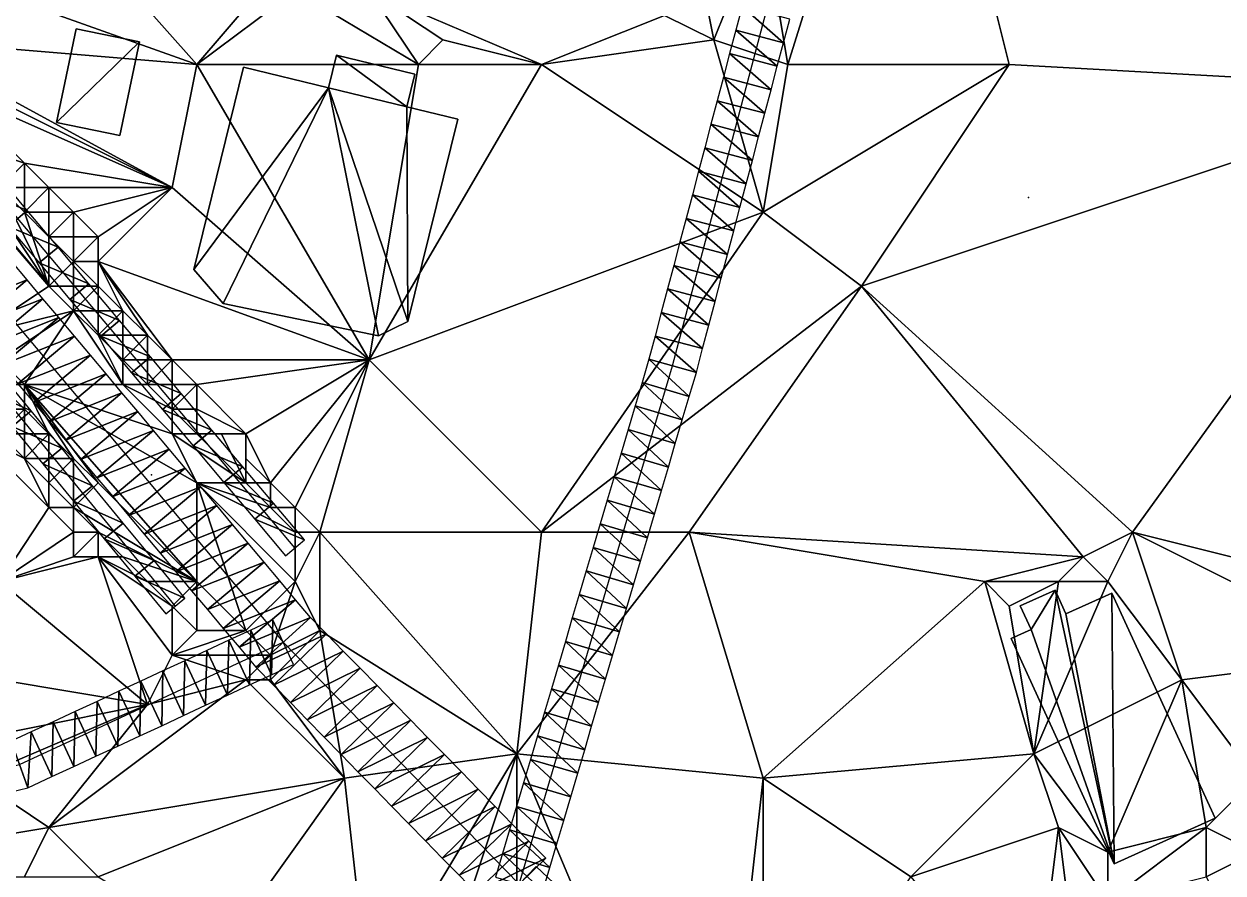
# Model space of a CAD drawing. Header units: metres. Extents: x -1103 to 901, y -902 to 905.
# Drawn here: x 342 to 439.4, y 304.3 to 373.3 of the extents above; entities that cross this region are included whole.
import ezdxf

# ---------------------------------------------------------------- set-up
doc = ezdxf.new("R2010")
doc.units = ezdxf.units.M
for name, color, linetype in [('OSM_BUILDING_FOOTPRINTS', 7, 'CONTINUOUS'), ('OSM_BUILDING_ROOFS', 1, 'CONTINUOUS'), ('OSM_BUILDING_WALLS', 8, 'CONTINUOUS'), ('OSM_ROAD_AXES', 2, 'CONTINUOUS'), ('OSM_ROAD_SURFACE', 9, 'CONTINUOUS'), ('OSM_TERRAIN', 3, 'CONTINUOUS'), ('OSM_TREES', 3, 'CONTINUOUS'), ('OSM_WATER_SURFACE', 5, 'CONTINUOUS'), ('OSM_WATERWAYS', 5, 'CONTINUOUS')]:
    doc.layers.add(name, color=color, linetype=linetype)

msp = doc.modelspace()

# ---------------------------------------------------------------- linework, layer by layer
at = {"layer": 'OSM_BUILDING_FOOTPRINTS'}
for points in [[(346.216, 372.908, 13.899), (351.345, 371.835, 13.899), (349.742, 364.238, 13.899), (344.613, 365.3, 13.899), (346.216, 372.908, 13.899)], [(359.812, 369.789, 13.765), (366.699, 368.119, 13.765), (367.351, 370.774, 13.765), (373.718, 369.225, 13.765), (373.066, 366.571, 13.765), (377.2, 365.576, 13.765), (373.154, 349.12, 13.765), (370.755, 347.948, 13.765), (358.154, 350.591, 13.765), (355.766, 353.334, 13.765), (359.812, 369.789, 13.765)], [(438.714, 308.765, 11.545), (430.523, 305.061, 11.545), (422.144, 323.352, 11.545), (423.769, 324.093, 11.545), (422.885, 326.017, 11.545), (425.715, 327.289, 11.545), (426.588, 325.365, 11.545), (430.335, 327.057, 11.545), (438.714, 308.765, 11.545)]]:
    msp.add_polyline3d(points, close=True, dxfattribs=at)
at = {"layer": 'OSM_BUILDING_ROOFS'}
for points in [[(351.345, 371.835, 23.899), (346.216, 372.908, 23.899), (344.613, 365.3, 23.899)], [(351.345, 371.835, 23.899), (344.613, 365.3, 23.899), (349.742, 364.238, 23.899)], [(373.066, 366.571, 23.765), (367.351, 370.774, 23.765), (366.699, 368.119, 23.765)], [(373.066, 366.571, 23.765), (373.718, 369.225, 23.765), (367.351, 370.774, 23.765)], [(366.699, 368.119, 23.765), (359.812, 369.789, 23.765), (355.766, 353.334, 23.765)], [(366.699, 368.119, 23.765), (355.766, 353.334, 23.765), (358.154, 350.591, 23.765)], [(366.699, 368.119, 23.765), (358.154, 350.591, 23.765), (370.755, 347.948, 23.765)], [(366.699, 368.119, 23.765), (370.755, 347.948, 23.765), (373.154, 349.12, 23.765)], [(373.066, 366.571, 23.765), (366.699, 368.119, 23.765), (373.154, 349.12, 23.765)], [(373.154, 349.12, 23.765), (377.2, 365.576, 23.765), (373.066, 366.571, 23.765)], [(425.715, 327.289, 21.545), (422.885, 326.017, 21.545), (423.769, 324.093, 21.545)], [(423.769, 324.093, 21.545), (430.523, 305.061, 21.545), (425.715, 327.289, 21.545)], [(430.523, 305.061, 21.545), (426.588, 325.365, 21.545), (425.715, 327.289, 21.545)], [(430.523, 305.061, 21.545), (430.335, 327.057, 21.545), (426.588, 325.365, 21.545)], [(430.523, 305.061, 21.545), (438.714, 308.765, 21.545), (430.335, 327.057, 21.545)], [(423.769, 324.093, 21.545), (422.144, 323.352, 21.545), (430.523, 305.061, 21.545)]]:
    msp.add_3dface(points, dxfattribs=at)
at = {"layer": 'OSM_BUILDING_WALLS'}
for points in [[(346.216, 372.908, 13.899), (344.613, 365.3, 13.899), (344.613, 365.3, 23.899)], [(346.216, 372.908, 13.899), (344.613, 365.3, 23.899), (346.216, 372.908, 23.899)], [(351.345, 371.835, 13.899), (346.216, 372.908, 13.899), (346.216, 372.908, 23.899)], [(351.345, 371.835, 13.899), (346.216, 372.908, 23.899), (351.345, 371.835, 23.899)], [(349.742, 364.238, 13.899), (351.345, 371.835, 13.899), (351.345, 371.835, 23.899)], [(349.742, 364.238, 13.899), (351.345, 371.835, 23.899), (349.742, 364.238, 23.899)], [(367.351, 370.774, 13.765), (366.699, 368.119, 13.765), (366.699, 368.119, 23.765)], [(367.351, 370.774, 13.765), (366.699, 368.119, 23.765), (367.351, 370.774, 23.765)], [(373.718, 369.225, 13.765), (367.351, 370.774, 13.765), (367.351, 370.774, 23.765)], [(373.718, 369.225, 13.765), (367.351, 370.774, 23.765), (373.718, 369.225, 23.765)], [(359.812, 369.789, 13.765), (355.766, 353.334, 13.765), (355.766, 353.334, 23.765)], [(359.812, 369.789, 13.765), (355.766, 353.334, 23.765), (359.812, 369.789, 23.765)], [(366.699, 368.119, 13.765), (359.812, 369.789, 13.765), (359.812, 369.789, 23.765)], [(366.699, 368.119, 13.765), (359.812, 369.789, 23.765), (366.699, 368.119, 23.765)], [(373.066, 366.571, 13.765), (373.718, 369.225, 13.765), (373.718, 369.225, 23.765)], [(373.066, 366.571, 13.765), (373.718, 369.225, 23.765), (373.066, 366.571, 23.765)], [(377.2, 365.576, 13.765), (373.066, 366.571, 13.765), (373.066, 366.571, 23.765)], [(377.2, 365.576, 13.765), (373.066, 366.571, 23.765), (377.2, 365.576, 23.765)], [(344.613, 365.3, 13.899), (349.742, 364.238, 13.899), (349.742, 364.238, 23.899)], [(344.613, 365.3, 13.899), (349.742, 364.238, 23.899), (344.613, 365.3, 23.899)], [(373.154, 349.12, 13.765), (377.2, 365.576, 13.765), (377.2, 365.576, 23.765)], [(373.154, 349.12, 13.765), (377.2, 365.576, 23.765), (373.154, 349.12, 23.765)], [(355.766, 353.334, 13.765), (358.154, 350.591, 13.765), (358.154, 350.591, 23.765)], [(355.766, 353.334, 13.765), (358.154, 350.591, 23.765), (355.766, 353.334, 23.765)], [(358.154, 350.591, 13.765), (370.755, 347.948, 13.765), (370.755, 347.948, 23.765)], [(358.154, 350.591, 13.765), (370.755, 347.948, 23.765), (358.154, 350.591, 23.765)], [(370.755, 347.948, 13.765), (373.154, 349.12, 13.765), (373.154, 349.12, 23.765)], [(370.755, 347.948, 13.765), (373.154, 349.12, 23.765), (370.755, 347.948, 23.765)], [(425.715, 327.289, 11.545), (422.885, 326.017, 11.545), (422.885, 326.017, 21.545)], [(425.715, 327.289, 11.545), (422.885, 326.017, 21.545), (425.715, 327.289, 21.545)], [(426.588, 325.365, 11.545), (425.715, 327.289, 11.545), (425.715, 327.289, 21.545)], [(426.588, 325.365, 11.545), (425.715, 327.289, 21.545), (426.588, 325.365, 21.545)], [(430.335, 327.057, 11.545), (426.588, 325.365, 11.545), (426.588, 325.365, 21.545)], [(430.335, 327.057, 11.545), (426.588, 325.365, 21.545), (430.335, 327.057, 21.545)], [(438.714, 308.765, 11.545), (430.335, 327.057, 11.545), (430.335, 327.057, 21.545)], [(438.714, 308.765, 11.545), (430.335, 327.057, 21.545), (438.714, 308.765, 21.545)], [(422.885, 326.017, 11.545), (423.769, 324.093, 11.545), (423.769, 324.093, 21.545)], [(422.885, 326.017, 11.545), (423.769, 324.093, 21.545), (422.885, 326.017, 21.545)], [(423.769, 324.093, 11.545), (422.144, 323.352, 11.545), (422.144, 323.352, 21.545)], [(423.769, 324.093, 11.545), (422.144, 323.352, 21.545), (423.769, 324.093, 21.545)], [(422.144, 323.352, 11.545), (430.523, 305.061, 11.545), (430.523, 305.061, 21.545)], [(422.144, 323.352, 11.545), (430.523, 305.061, 21.545), (422.144, 323.352, 21.545)], [(430.523, 305.061, 11.545), (438.714, 308.765, 11.545), (438.714, 308.765, 21.545)], [(430.523, 305.061, 11.545), (438.714, 308.765, 21.545), (430.523, 305.061, 21.545)]]:
    msp.add_3dface(points, dxfattribs=at)
at = {"layer": 'OSM_ROAD_AXES'}
for points in [[(382.196, 303.402, 15.046), (394.654, 345.515, 15.981), (408.792, 399.062, 15.198), (421.338, 456.547, 14.229), (432.282, 505.903, 14.088), (446.84, 559.34, 15.845), (458.757, 594.408, 14.888), (467.909, 625.185, 14.379), (468.805, 636.786, 14.312), (467.114, 643.565, 14.383), (452.158, 665.053, 14.372), (434.98, 685.036, 14.103), (419.14, 703.461, 14.141), (395.651, 731.573, 14.846)], [(179.625, 541.713, 13.917), (363.017, 323.054, 14.291), (382.196, 303.402, 15.046)], [(64.886, 443.101, 7.999), (94.742, 410.399, 8.121), (104.735, 395.392, 9.285), (108.062, 377.864, 11.365), (117.358, 328.939, 13.753), (122.918, 299.665, 13.693), (125.704, 293.306, 13.958), (137.111, 292.908, 13.913), (147.037, 294.534, 14.168), (197.266, 306.035, 13.833), (218.18, 310.094, 13.537), (237.667, 312.383, 12.933), (260.703, 312.427, 12.885), (305.703, 308.534, 11.05), (323.389, 308.7, 10.891), (341.606, 313.123, 11.978), (363.017, 323.054, 14.291)]]:
    msp.add_polyline3d(points, dxfattribs=at)
at = {"layer": 'OSM_ROAD_SURFACE'}
for points in [[(403.656, 371.778, 15.977), (400.294, 374.711, 15.839), (399.789, 372.799, 15.89)], [(403.656, 371.778, 15.977), (404.161, 373.69, 15.928), (400.294, 374.711, 15.839)], [(403.151, 369.865, 16.018), (399.789, 372.799, 15.89), (399.284, 370.887, 15.925)], [(403.151, 369.865, 16.018), (403.656, 371.778, 15.977), (399.789, 372.799, 15.89)], [(402.646, 367.953, 16.017), (399.284, 370.887, 15.925), (398.779, 368.974, 15.921)], [(402.646, 367.953, 16.017), (403.151, 369.865, 16.018), (399.284, 370.887, 15.925)], [(402.142, 366.041, 16.016), (398.779, 368.974, 15.921), (398.274, 367.062, 15.892)], [(402.142, 366.041, 16.016), (402.646, 367.953, 16.017), (398.779, 368.974, 15.921)], [(401.637, 364.128, 16.015), (398.274, 367.062, 15.892), (397.769, 365.149, 15.862)], [(401.637, 364.128, 16.015), (402.142, 366.041, 16.016), (398.274, 367.062, 15.892)], [(401.132, 362.216, 16.014), (397.769, 365.149, 15.862), (397.264, 363.237, 15.832)], [(401.132, 362.216, 16.014), (401.637, 364.128, 16.015), (397.769, 365.149, 15.862)], [(400.627, 360.303, 15.993), (397.264, 363.237, 15.832), (396.759, 361.325, 15.81)], [(400.627, 360.303, 15.993), (401.132, 362.216, 16.014), (397.264, 363.237, 15.832)], [(400.122, 358.391, 16.001), (396.759, 361.325, 15.81), (396.254, 359.412, 15.878)], [(400.122, 358.391, 16.001), (400.627, 360.303, 15.993), (396.759, 361.325, 15.81)], [(399.617, 356.479, 16.045), (396.254, 359.412, 15.878), (395.749, 357.5, 15.947)], [(399.617, 356.479, 16.045), (400.122, 358.391, 16.001), (396.254, 359.412, 15.878)], [(399.112, 354.566, 16.045), (395.749, 357.5, 15.947), (395.244, 355.587, 16.015)], [(399.112, 354.566, 16.045), (399.617, 356.479, 16.045), (395.749, 357.5, 15.947)], [(398.607, 352.654, 16.045), (395.244, 355.587, 16.015), (394.74, 353.675, 16.021)], [(398.607, 352.654, 16.045), (399.112, 354.566, 16.045), (395.244, 355.587, 16.015)], [(336.352, 350.179, 15.074), (342.232, 352.505, 14.985), (340.949, 354.035, 15.066)], [(398.102, 350.741, 16.042), (394.74, 353.675, 16.021), (394.235, 351.762, 16.021)], [(398.102, 350.741, 16.042), (398.607, 352.654, 16.045), (394.74, 353.675, 16.021)], [(336.352, 350.179, 15.074), (337.634, 348.65, 14.994), (342.232, 352.505, 14.985)], [(337.634, 348.65, 14.994), (343.514, 350.976, 14.894), (342.232, 352.505, 14.985)], [(397.597, 348.829, 16.04), (394.235, 351.762, 16.021), (393.73, 349.85, 16.022)], [(397.597, 348.829, 16.04), (398.102, 350.741, 16.042), (394.235, 351.762, 16.021)], [(337.634, 348.65, 14.994), (338.917, 347.121, 14.942), (343.514, 350.976, 14.894)], [(338.917, 347.121, 14.942), (344.797, 349.447, 14.789), (343.514, 350.976, 14.894)], [(397.092, 346.916, 16.037), (393.73, 349.85, 16.022), (393.225, 347.938, 16.022)], [(397.092, 346.916, 16.037), (397.597, 348.829, 16.04), (393.73, 349.85, 16.022)], [(338.917, 347.121, 14.942), (340.199, 345.592, 14.855), (344.797, 349.447, 14.789)], [(340.199, 345.592, 14.855), (346.079, 347.918, 14.784), (344.797, 349.447, 14.789)], [(340.199, 345.592, 14.855), (341.482, 344.063, 14.754), (346.079, 347.918, 14.784)], [(341.482, 344.063, 14.754), (347.361, 346.389, 14.796), (346.079, 347.918, 14.784)], [(396.579, 344.975, 16.035), (393.225, 347.938, 16.022), (392.728, 346.054, 16.023)], [(396.579, 344.975, 16.035), (397.092, 346.916, 16.037), (393.225, 347.938, 16.022)], [(341.482, 344.063, 14.754), (342.764, 342.533, 14.73), (347.361, 346.389, 14.796)], [(342.764, 342.533, 14.73), (348.644, 344.86, 14.808), (347.361, 346.389, 14.796)], [(396.005, 343.033, 16.032), (392.728, 346.054, 16.023), (392.169, 344.168, 16.023)], [(396.005, 343.033, 16.032), (396.579, 344.975, 16.035), (392.728, 346.054, 16.023)], [(342.764, 342.533, 14.73), (344.047, 341.004, 14.737), (348.644, 344.86, 14.808)], [(344.047, 341.004, 14.737), (349.926, 343.331, 14.801), (348.644, 344.86, 14.808)], [(395.439, 341.119, 16.03), (392.169, 344.168, 16.023), (391.603, 342.254, 16.021)], [(395.439, 341.119, 16.03), (396.005, 343.033, 16.032), (392.169, 344.168, 16.023)], [(344.047, 341.004, 14.737), (345.329, 339.475, 14.738), (349.926, 343.331, 14.801)], [(345.329, 339.475, 14.738), (351.209, 341.802, 14.768), (349.926, 343.331, 14.801)], [(394.873, 339.205, 16.023), (391.603, 342.254, 16.021), (391.037, 340.339, 16.019)], [(394.873, 339.205, 16.023), (395.439, 341.119, 16.03), (391.603, 342.254, 16.021)], [(345.329, 339.475, 14.738), (346.612, 337.946, 14.726), (351.209, 341.802, 14.768)], [(346.612, 337.946, 14.726), (352.491, 340.273, 14.739), (351.209, 341.802, 14.768)], [(346.612, 337.946, 14.726), (347.894, 336.417, 14.701), (352.491, 340.273, 14.739)], [(347.894, 336.417, 14.701), (353.774, 338.744, 14.718), (352.491, 340.273, 14.739)], [(394.306, 337.29, 16.016), (391.037, 340.339, 16.019), (390.471, 338.425, 16.016)], [(394.306, 337.29, 16.016), (394.873, 339.205, 16.023), (391.037, 340.339, 16.019)], [(347.894, 336.417, 14.701), (349.177, 334.888, 14.676), (353.774, 338.744, 14.718)], [(349.177, 334.888, 14.676), (355.056, 337.215, 14.697), (353.774, 338.744, 14.718)], [(393.74, 335.376, 16.009), (390.471, 338.425, 16.016), (389.904, 336.511, 16.013)], [(393.74, 335.376, 16.009), (394.306, 337.29, 16.016), (390.471, 338.425, 16.016)], [(349.177, 334.888, 14.676), (350.459, 333.359, 14.618), (355.056, 337.215, 14.697)], [(350.459, 333.359, 14.618), (356.339, 335.686, 14.678), (355.056, 337.215, 14.697)], [(393.174, 333.462, 16.002), (389.904, 336.511, 16.013), (389.338, 334.597, 16.006)], [(393.174, 333.462, 16.002), (393.74, 335.376, 16.009), (389.904, 336.511, 16.013)], [(350.459, 333.359, 14.618), (351.742, 331.83, 14.548), (356.339, 335.686, 14.678)], [(351.742, 331.83, 14.548), (357.621, 334.156, 14.681), (356.339, 335.686, 14.678)], [(351.742, 331.83, 14.548), (353.024, 330.301, 14.477), (357.621, 334.156, 14.681)], [(353.024, 330.301, 14.477), (358.904, 332.627, 14.68), (357.621, 334.156, 14.681)], [(392.607, 331.548, 15.975), (389.338, 334.597, 16.006), (388.772, 332.683, 15.999)], [(392.607, 331.548, 15.975), (393.174, 333.462, 16.002), (389.338, 334.597, 16.006)], [(353.024, 330.301, 14.477), (354.306, 328.772, 14.375), (358.904, 332.627, 14.68)], [(354.306, 328.772, 14.375), (360.186, 331.098, 14.68), (358.904, 332.627, 14.68)], [(392.041, 329.634, 15.881), (388.772, 332.683, 15.999), (388.206, 330.768, 15.937)], [(392.041, 329.634, 15.881), (392.607, 331.548, 15.975), (388.772, 332.683, 15.999)], [(354.306, 328.772, 14.375), (355.589, 327.243, 14.421), (360.186, 331.098, 14.68)], [(355.589, 327.243, 14.421), (361.469, 329.569, 14.679), (360.186, 331.098, 14.68)], [(391.475, 327.719, 15.788), (388.206, 330.768, 15.937), (387.639, 328.854, 15.843)], [(391.475, 327.719, 15.788), (392.041, 329.634, 15.881), (388.206, 330.768, 15.937)], [(355.589, 327.243, 14.421), (356.871, 325.713, 14.518), (361.469, 329.569, 14.679)], [(356.871, 325.713, 14.518), (362.751, 328.04, 14.678), (361.469, 329.569, 14.679)], [(390.909, 325.805, 15.695), (387.639, 328.854, 15.843), (387.073, 326.94, 15.75)], [(390.909, 325.805, 15.695), (391.475, 327.719, 15.788), (387.639, 328.854, 15.843)], [(356.871, 325.713, 14.518), (358.154, 324.184, 14.486), (362.751, 328.04, 14.678)], [(358.154, 324.184, 14.486), (364.034, 326.511, 14.608), (362.751, 328.04, 14.678)], [(358.154, 324.184, 14.486), (359.436, 322.655, 14.229), (364.034, 326.511, 14.608)], [(359.436, 322.655, 14.229), (365.242, 325.066, 14.602), (364.034, 326.511, 14.608)], [(390.342, 323.891, 15.6), (387.073, 326.94, 15.75), (386.507, 325.026, 15.657)], [(390.342, 323.891, 15.6), (390.909, 325.805, 15.695), (387.073, 326.94, 15.75)], [(359.436, 322.655, 14.229), (360.792, 321.042, 14.149), (365.242, 325.066, 14.602)], [(362.075, 320.412, 14.525), (362.176, 324.868, 14.508), (360.392, 324.041, 14.569)], [(360.792, 321.042, 14.149), (366.534, 323.746, 14.612), (365.242, 325.066, 14.602)], [(362.075, 320.412, 14.525), (363.859, 321.24, 14.585), (362.176, 324.868, 14.508)], [(389.776, 321.977, 15.504), (386.507, 325.026, 15.657), (385.94, 323.112, 15.564)], [(389.776, 321.977, 15.504), (390.342, 323.891, 15.6), (386.507, 325.026, 15.657)], [(360.29, 319.585, 14.117), (360.392, 324.041, 14.569), (358.607, 323.213, 14.32)], [(360.29, 319.585, 14.117), (362.075, 320.412, 14.525), (360.392, 324.041, 14.569)], [(360.792, 321.042, 14.149), (362.24, 319.555, 14.562), (366.534, 323.746, 14.612)], [(362.24, 319.555, 14.562), (367.904, 322.342, 14.645), (366.534, 323.746, 14.612)], [(356.722, 317.929, 13.707), (356.823, 322.386, 14.01), (355.039, 321.558, 13.802)], [(356.722, 317.929, 13.707), (358.506, 318.757, 13.919), (356.823, 322.386, 14.01)], [(358.506, 318.757, 13.919), (358.607, 323.213, 14.32), (356.823, 322.386, 14.01)], [(358.506, 318.757, 13.919), (360.29, 319.585, 14.117), (358.607, 323.213, 14.32)], [(389.21, 320.063, 15.408), (385.94, 323.112, 15.564), (385.374, 321.197, 15.471)], [(389.21, 320.063, 15.408), (389.776, 321.977, 15.504), (385.94, 323.112, 15.564)], [(354.938, 317.102, 13.49), (355.039, 321.558, 13.802), (353.255, 320.731, 13.547)], [(354.938, 317.102, 13.49), (356.722, 317.929, 13.707), (355.039, 321.558, 13.802)], [(362.24, 319.555, 14.562), (363.61, 318.151, 14.571), (367.904, 322.342, 14.645)], [(363.61, 318.151, 14.571), (369.274, 320.938, 14.684), (367.904, 322.342, 14.645)], [(353.153, 316.274, 13.273), (353.255, 320.731, 13.547), (351.47, 319.903, 13.299)], [(353.153, 316.274, 13.273), (354.938, 317.102, 13.49), (353.255, 320.731, 13.547)], [(363.61, 318.151, 14.571), (364.98, 316.748, 14.558), (369.274, 320.938, 14.684)], [(364.98, 316.748, 14.558), (370.644, 319.534, 14.723), (369.274, 320.938, 14.684)], [(388.644, 318.148, 15.312), (385.374, 321.197, 15.471), (384.808, 319.283, 15.377)], [(388.644, 318.148, 15.312), (389.21, 320.063, 15.408), (385.374, 321.197, 15.471)], [(351.369, 315.447, 13.056), (351.47, 319.903, 13.299), (349.686, 319.075, 13.065)], [(351.369, 315.447, 13.056), (353.153, 316.274, 13.273), (351.47, 319.903, 13.299)], [(364.98, 316.748, 14.558), (366.35, 315.344, 14.545), (370.644, 319.534, 14.723)], [(366.35, 315.344, 14.545), (372.014, 318.131, 14.762), (370.644, 319.534, 14.723)], [(349.585, 314.619, 12.839), (349.686, 319.075, 13.065), (347.902, 318.248, 12.916)], [(349.585, 314.619, 12.839), (351.369, 315.447, 13.056), (349.686, 319.075, 13.065)], [(388.077, 316.234, 15.216), (384.808, 319.283, 15.377), (384.242, 317.369, 15.284)], [(388.077, 316.234, 15.216), (388.644, 318.148, 15.312), (384.808, 319.283, 15.377)], [(347.8, 313.792, 12.642), (347.902, 318.248, 12.916), (346.117, 317.42, 12.716)], [(347.8, 313.792, 12.642), (349.585, 314.619, 12.839), (347.902, 318.248, 12.916)], [(366.35, 315.344, 14.545), (367.72, 313.94, 14.533), (372.014, 318.131, 14.762)], [(367.72, 313.94, 14.533), (373.384, 316.727, 14.8), (372.014, 318.131, 14.762)], [(344.232, 312.136, 12.26), (344.333, 316.593, 12.516), (342.549, 315.765, 12.319)], [(344.232, 312.136, 12.26), (346.016, 312.964, 12.451), (344.333, 316.593, 12.516)], [(346.016, 312.964, 12.451), (346.117, 317.42, 12.716), (344.333, 316.593, 12.516)], [(346.016, 312.964, 12.451), (347.8, 313.792, 12.642), (346.117, 317.42, 12.716)], [(367.72, 313.94, 14.533), (369.09, 312.537, 14.572), (373.384, 316.727, 14.8)], [(369.09, 312.537, 14.572), (374.754, 315.323, 14.839), (373.384, 316.727, 14.8)], [(387.511, 314.32, 15.12), (384.242, 317.369, 15.284), (383.675, 315.455, 15.189)], [(387.511, 314.32, 15.12), (388.077, 316.234, 15.216), (384.242, 317.369, 15.284)], [(342.271, 311.237, 12.05), (342.549, 315.765, 12.319), (340.942, 315.01, 12.142)], [(342.271, 311.237, 12.05), (344.232, 312.136, 12.26), (342.549, 315.765, 12.319)], [(340.256, 310.737, 11.845), (342.271, 311.237, 12.05), (340.942, 315.01, 12.142)], [(369.09, 312.537, 14.572), (370.459, 311.133, 14.614), (374.754, 315.323, 14.839)], [(370.459, 311.133, 14.614), (376.123, 313.92, 14.878), (374.754, 315.323, 14.839)], [(386.945, 312.406, 15.079), (383.675, 315.455, 15.189), (383.109, 313.54, 15.111)], [(386.945, 312.406, 15.079), (387.511, 314.32, 15.12), (383.675, 315.455, 15.189)], [(370.459, 311.133, 14.614), (371.829, 309.729, 14.656), (376.123, 313.92, 14.878)], [(371.829, 309.729, 14.656), (377.493, 312.516, 14.919), (376.123, 313.92, 14.878)], [(386.378, 310.492, 15.081), (383.109, 313.54, 15.111), (382.543, 311.626, 15.112)], [(386.378, 310.492, 15.081), (386.945, 312.406, 15.079), (383.109, 313.54, 15.111)], [(371.829, 309.729, 14.656), (373.199, 308.325, 14.699), (377.493, 312.516, 14.919)], [(373.199, 308.325, 14.699), (378.863, 311.112, 14.961), (377.493, 312.516, 14.919)], [(373.199, 308.325, 14.699), (374.569, 306.922, 14.742), (378.863, 311.112, 14.961)], [(374.569, 306.922, 14.742), (380.233, 309.709, 15.025), (378.863, 311.112, 14.961)], [(385.812, 308.577, 15.083), (382.543, 311.626, 15.112), (381.977, 309.712, 15.11)], [(385.812, 308.577, 15.083), (386.378, 310.492, 15.081), (382.543, 311.626, 15.112)], [(374.569, 306.922, 14.742), (375.939, 305.518, 14.784), (380.233, 309.709, 15.025)], [(375.939, 305.518, 14.784), (381.603, 308.305, 15.09), (380.233, 309.709, 15.025)], [(385.246, 306.663, 15.085), (381.977, 309.712, 15.11), (381.41, 307.798, 15.081)], [(385.246, 306.663, 15.085), (385.812, 308.577, 15.083), (381.977, 309.712, 15.11)], [(375.939, 305.518, 14.784), (377.309, 304.114, 14.859), (381.603, 308.305, 15.09)], [(377.309, 304.114, 14.859), (382.973, 306.901, 15.099), (381.603, 308.305, 15.09)], [(384.68, 304.749, 15.085), (381.41, 307.798, 15.081), (380.844, 305.884, 15.051)], [(384.68, 304.749, 15.085), (385.246, 306.663, 15.085), (381.41, 307.798, 15.081)], [(377.309, 304.114, 14.859), (378.679, 302.711, 14.95), (382.973, 306.901, 15.099)], [(378.679, 302.711, 14.95), (384.343, 305.497, 15.088), (382.973, 306.901, 15.099)], [(384.113, 302.835, 15.084), (380.844, 305.884, 15.051), (380.278, 303.969, 15.022)], [(384.113, 302.835, 15.084), (384.68, 304.749, 15.085), (380.844, 305.884, 15.051)], [(378.679, 302.711, 14.95), (380.049, 301.307, 15.007), (384.343, 305.497, 15.088)], [(384.995, 303.484, 15.08), (383.582, 304.843, 15.091), (380.809, 301.961, 15.041)]]:
    msp.add_3dface(points, dxfattribs=at)
at = {"layer": 'OSM_TERRAIN'}
for points in [[(414, 402, 15.202), (458, 368, 16.787), (458, 408, 14.991)], [(404, 370, 15.987), (414, 402, 15.202), (402, 382, 15.589)], [(422, 370, 16.901), (414, 402, 15.202), (404, 370, 15.987)], [(422, 370, 16.901), (458, 368, 16.787), (414, 402, 15.202)], [(328, 380, 16), (356, 370, 15.945), (340, 388, 15.988)], [(356, 370, 15.945), (368, 384, 14.908), (340, 388, 15.988)], [(364, 376, 15.6), (368, 384, 14.908), (356, 370, 15.945)], [(394, 374, 15.162), (398, 372, 15.84), (396, 382, 14.838)], [(398, 372, 15.84), (402, 382, 15.589), (396, 382, 14.838)], [(398, 372, 15.84), (404, 370, 15.987), (402, 382, 15.589)], [(332, 372, 15.978), (356, 370, 15.945), (328, 380, 16)], [(356, 370, 15.945), (374, 370, 15.74), (364, 376, 15.6)], [(374, 370, 15.74), (370, 376, 15.032), (364, 376, 15.6)], [(374, 370, 15.74), (376, 372, 15.241), (370, 376, 15.032)], [(376, 372, 15.241), (384, 370, 15.137), (370, 376, 15.032)], [(384, 370, 15.137), (394, 374, 15.162), (370, 376, 15.032)], [(384, 370, 15.137), (398, 372, 15.84), (394, 374, 15.162)], [(334, 370, 15.948), (354, 360, 15.779), (332, 372, 15.978)], [(354, 360, 15.779), (356, 370, 15.945), (332, 372, 15.978)], [(374, 370, 15.74), (384, 370, 15.137), (376, 372, 15.241)], [(402, 358, 16.006), (398, 372, 15.84), (384, 370, 15.137)], [(402, 358, 16.006), (404, 370, 15.987), (398, 372, 15.84)], [(336, 368, 15.888), (354, 360, 15.779), (334, 370, 15.948)], [(354, 360, 15.779), (370, 346, 15.837), (356, 370, 15.945)], [(370, 346, 15.837), (374, 370, 15.74), (356, 370, 15.945)], [(370, 346, 15.837), (402, 358, 16.006), (384, 370, 15.137)], [(370, 346, 15.837), (384, 370, 15.137), (374, 370, 15.74)], [(410, 352, 16.021), (422, 370, 16.901), (402, 358, 16.006)], [(402, 358, 16.006), (422, 370, 16.901), (404, 370, 15.987)], [(410, 352, 16.021), (458, 368, 16.787), (422, 370, 16.901)], [(336, 364, 14.743), (342, 362, 15.584), (336, 368, 15.888)], [(342, 362, 15.584), (354, 360, 15.779), (336, 368, 15.888)], [(432, 332, 14.949), (458, 368, 16.787), (410, 352, 16.021)], [(480, 320, 14.359), (458, 368, 16.787), (432, 332, 14.949)], [(338, 348, 14.915), (344, 352, 14.872), (332, 366, 15.618)], [(332, 366, 15.618), (344, 352, 14.872), (334, 364, 15.419)], [(344, 352, 14.872), (336, 364, 14.743), (334, 364, 15.419)], [(344, 352, 14.872), (340, 360, 14.489), (336, 364, 14.743)], [(340, 360, 14.489), (342, 362, 15.584), (336, 364, 14.743)], [(340, 360, 14.489), (342, 360, 15.482), (342, 362, 15.584)], [(342, 360, 15.482), (344, 360, 15.5), (342, 362, 15.584)], [(344, 360, 15.5), (354, 360, 15.779), (342, 362, 15.584)], [(344, 352, 14.872), (342, 358, 14.407), (340, 360, 14.489)], [(342, 358, 14.407), (342, 360, 15.482), (340, 360, 14.489)], [(342, 358, 14.407), (344, 358, 15.402), (344, 360, 15.5)], [(342, 358, 14.407), (344, 360, 15.5), (342, 360, 15.482)], [(344, 358, 15.402), (346, 358, 15.451), (344, 360, 15.5)], [(346, 358, 15.451), (354, 360, 15.779), (344, 360, 15.5)], [(348, 356, 15.439), (354, 360, 15.779), (346, 358, 15.451)], [(348, 354, 15.357), (354, 360, 15.779), (348, 356, 15.439)], [(348, 354, 15.357), (370, 346, 15.837), (354, 360, 15.779)], [(344, 352, 14.872), (344, 356, 14.339), (342, 358, 14.407)], [(344, 356, 14.339), (344, 358, 15.402), (342, 358, 14.407)], [(344, 356, 14.339), (346, 356, 15.36), (346, 358, 15.451)], [(344, 356, 14.339), (346, 358, 15.451), (344, 358, 15.402)], [(346, 356, 15.36), (348, 356, 15.439), (346, 358, 15.451)], [(370, 346, 15.837), (384, 332, 15.947), (402, 358, 16.006)], [(384, 332, 15.947), (410, 352, 16.021), (402, 358, 16.006)], [(344, 352, 14.872), (346, 354, 14.497), (344, 356, 14.339)], [(346, 354, 14.497), (346, 356, 15.36), (344, 356, 14.339)], [(346, 354, 14.497), (348, 354, 15.357), (348, 356, 15.439)], [(346, 354, 14.497), (348, 356, 15.439), (346, 356, 15.36)], [(344, 352, 14.872), (346, 352, 14.329), (346, 354, 14.497)], [(346, 352, 14.329), (348, 352, 14.71), (346, 354, 14.497)], [(348, 352, 14.71), (348, 354, 15.357), (346, 354, 14.497)], [(352, 348, 15.231), (354, 346, 15.286), (348, 354, 15.357)], [(354, 346, 15.286), (370, 346, 15.837), (348, 354, 15.357)], [(350, 350, 14.963), (348, 354, 15.357), (348, 352, 14.71)], [(350, 350, 14.963), (352, 348, 15.231), (348, 354, 15.357)], [(338, 348, 14.915), (346, 350, 14.708), (344, 352, 14.872)], [(346, 350, 14.708), (346, 352, 14.329), (344, 352, 14.872)], [(346, 350, 14.708), (348, 350, 14.241), (348, 352, 14.71)], [(346, 350, 14.708), (348, 352, 14.71), (346, 352, 14.329)], [(348, 350, 14.241), (350, 350, 14.963), (348, 352, 14.71)], [(384, 332, 15.947), (396, 332, 15.947), (410, 352, 16.021)], [(396, 332, 15.947), (428, 330, 14.704), (410, 352, 16.021)], [(428, 330, 14.704), (432, 332, 14.949), (410, 352, 16.021)], [(340, 346, 14.865), (346, 350, 14.708), (338, 348, 14.915)], [(340, 346, 14.865), (342, 344, 14.805), (346, 350, 14.708)], [(342, 344, 14.805), (350, 344, 14.761), (346, 350, 14.708)], [(346, 350, 14.708), (350, 344, 14.761), (348, 348, 14.527)], [(348, 348, 14.527), (348, 350, 14.241), (346, 350, 14.708)], [(348, 348, 14.527), (350, 348, 14.164), (350, 350, 14.963)], [(348, 348, 14.527), (350, 350, 14.963), (348, 350, 14.241)], [(350, 348, 14.164), (352, 348, 15.231), (350, 350, 14.963)], [(350, 344, 14.761), (350, 346, 14.389), (348, 348, 14.527)], [(350, 346, 14.389), (350, 348, 14.164), (348, 348, 14.527)], [(350, 346, 14.389), (352, 346, 14.134), (352, 348, 15.231)], [(350, 346, 14.389), (352, 348, 15.231), (350, 348, 14.164)], [(352, 346, 14.134), (354, 346, 15.286), (352, 348, 15.231)], [(340, 344, 14.352), (342, 344, 14.805), (340, 346, 14.865)], [(350, 344, 14.761), (352, 344, 14.314), (350, 346, 14.389)], [(352, 344, 14.314), (352, 346, 14.134), (350, 346, 14.389)], [(352, 344, 14.314), (354, 344, 14.113), (354, 346, 15.286)], [(352, 344, 14.314), (354, 346, 15.286), (352, 346, 14.134)], [(354, 344, 14.113), (356, 344, 15.285), (354, 346, 15.286)], [(356, 344, 15.285), (370, 346, 15.837), (354, 346, 15.286)], [(360, 340, 15.278), (370, 346, 15.837), (356, 344, 15.285)], [(362, 336, 15.035), (370, 346, 15.837), (360, 340, 15.278)], [(364, 334, 15.169), (370, 346, 15.837), (362, 336, 15.035)], [(366, 332, 15.17), (370, 346, 15.837), (364, 334, 15.169)], [(366, 332, 15.17), (384, 332, 15.947), (370, 346, 15.837)], [(340, 342, 13.789), (342, 342, 14.381), (340, 344, 14.352)], [(342, 342, 14.381), (342, 344, 14.805), (340, 344, 14.352)], [(356, 328, 14.588), (356, 336, 14.632), (342, 344, 14.805)], [(348, 336, 14.627), (342, 344, 14.805), (346, 338, 14.544)], [(348, 336, 14.627), (356, 328, 14.588), (342, 344, 14.805)], [(342, 344, 14.805), (356, 336, 14.632), (354, 340, 14.674)], [(346, 338, 14.544), (342, 344, 14.805), (344, 340, 14.439)], [(342, 344, 14.805), (354, 340, 14.674), (350, 344, 14.761)], [(344, 340, 14.439), (342, 344, 14.805), (342, 342, 14.381)], [(354, 340, 14.674), (354, 342, 14.244), (350, 344, 14.761)], [(350, 344, 14.761), (354, 342, 14.244), (352, 344, 14.314)], [(354, 342, 14.244), (354, 344, 14.113), (352, 344, 14.314)], [(354, 342, 14.244), (356, 342, 14.256), (356, 344, 15.285)], [(354, 342, 14.244), (356, 344, 15.285), (354, 344, 14.113)], [(356, 342, 14.256), (360, 340, 15.278), (356, 344, 15.285)], [(340, 340, 14.305), (342, 340, 13.816), (342, 342, 14.381)], [(340, 340, 14.305), (342, 342, 14.381), (340, 342, 13.789)], [(342, 340, 13.816), (344, 340, 14.439), (342, 342, 14.381)], [(354, 340, 14.674), (356, 340, 14.174), (354, 342, 14.244)], [(356, 340, 14.174), (356, 342, 14.256), (354, 342, 14.244)], [(356, 340, 14.174), (360, 340, 15.278), (356, 342, 14.256)], [(340, 328, 12.852), (344, 334, 14.107), (338, 340, 14.243)], [(344, 334, 14.107), (342, 338, 14.159), (338, 340, 14.243)], [(338, 340, 14.243), (342, 338, 14.159), (340, 340, 14.305)], [(342, 338, 14.159), (342, 340, 13.816), (340, 340, 14.305)], [(342, 338, 14.159), (344, 338, 13.858), (344, 340, 14.439)], [(342, 338, 14.159), (344, 340, 14.439), (342, 340, 13.816)], [(344, 338, 13.858), (346, 338, 14.544), (344, 340, 14.439)], [(356, 336, 14.632), (360, 336, 14.063), (354, 340, 14.674)], [(354, 340, 14.674), (360, 336, 14.063), (356, 340, 14.174)], [(360, 336, 14.063), (358, 340, 14.51), (356, 340, 14.174)], [(356, 340, 14.174), (358, 340, 14.51), (360, 340, 15.278)], [(360, 336, 14.063), (360, 340, 15.278), (358, 340, 14.51)], [(360, 336, 14.063), (360, 338, 14.772), (360, 340, 15.278)], [(360, 338, 14.772), (362, 336, 15.035), (360, 340, 15.278)], [(344, 334, 14.107), (344, 336, 13.887), (342, 338, 14.159)], [(344, 336, 13.887), (344, 338, 13.858), (342, 338, 14.159)], [(346, 334, 13.598), (346, 338, 14.544), (344, 336, 13.887)], [(344, 336, 13.887), (346, 338, 14.544), (344, 338, 13.858)], [(346, 334, 13.598), (348, 336, 14.627), (346, 338, 14.544)], [(360, 336, 14.063), (362, 336, 15.035), (360, 338, 14.772)], [(344, 334, 14.107), (346, 334, 13.598), (344, 336, 13.887)], [(346, 334, 13.598), (356, 328, 14.588), (348, 336, 14.627)], [(356, 328, 14.588), (360, 324, 14.547), (356, 336, 14.632)], [(360, 324, 14.547), (364, 328, 14.643), (356, 336, 14.632)], [(364, 328, 14.643), (364, 332, 14.044), (356, 336, 14.632)], [(356, 336, 14.632), (364, 332, 14.044), (362, 334, 14.054)], [(356, 336, 14.632), (362, 334, 14.054), (360, 336, 14.063)], [(362, 334, 14.054), (362, 336, 15.035), (360, 336, 14.063)], [(362, 334, 14.054), (364, 334, 15.169), (362, 336, 15.035)], [(340, 328, 12.852), (346, 332, 14.081), (344, 334, 14.107)], [(346, 332, 14.081), (346, 334, 13.598), (344, 334, 14.107)], [(346, 332, 14.081), (348, 332, 13.428), (346, 334, 13.598)], [(348, 332, 13.428), (356, 328, 14.588), (346, 334, 13.598)], [(364, 332, 14.044), (364, 334, 15.169), (362, 334, 14.054)], [(364, 332, 14.044), (366, 332, 15.17), (364, 334, 15.169)], [(340, 328, 12.852), (346, 330, 13.915), (346, 332, 14.081)], [(346, 330, 13.915), (348, 330, 14.033), (348, 332, 13.428)], [(346, 330, 13.915), (348, 332, 13.428), (346, 332, 14.081)], [(348, 330, 14.033), (350, 330, 13.485), (348, 332, 13.428)], [(350, 330, 13.485), (356, 328, 14.588), (348, 332, 13.428)], [(364, 328, 14.643), (366, 324, 14.538), (366, 332, 15.17)], [(364, 328, 14.643), (366, 332, 15.17), (364, 332, 14.044)], [(366, 324, 14.538), (382, 314, 15.07), (366, 332, 15.17)], [(382, 314, 15.07), (384, 332, 15.947), (366, 332, 15.17)], [(382, 314, 15.07), (402, 312, 14.908), (396, 332, 15.947)], [(382, 314, 15.07), (396, 332, 15.947), (384, 332, 15.947)], [(420, 328, 14.66), (396, 332, 15.947), (402, 312, 14.908)], [(420, 328, 14.66), (428, 330, 14.704), (396, 332, 15.947)], [(430, 328, 13.99), (432, 332, 14.949), (428, 330, 14.704)], [(430, 328, 13.99), (436, 320, 13.781), (432, 332, 14.949)], [(436, 320, 13.781), (452, 322, 13.908), (432, 332, 14.949)], [(452, 322, 13.908), (480, 320, 14.359), (432, 332, 14.949)], [(340, 328, 12.852), (352, 318, 13.091), (348, 330, 14.033)], [(340, 328, 12.852), (348, 330, 14.033), (346, 330, 13.915)], [(352, 318, 13.091), (354, 322, 13.7), (348, 330, 14.033)], [(354, 322, 13.7), (354, 326, 13.662), (348, 330, 14.033)], [(348, 330, 14.033), (354, 326, 13.662), (352, 328, 13.573)], [(348, 330, 14.033), (352, 328, 13.573), (350, 330, 13.485)], [(350, 330, 13.485), (352, 328, 13.573), (356, 328, 14.588)], [(420, 328, 14.66), (426, 328, 13.948), (428, 330, 14.704)], [(426, 328, 13.948), (430, 328, 13.99), (428, 330, 14.704)], [(340, 320, 12.574), (352, 318, 13.091), (340, 328, 12.852)], [(354, 326, 13.662), (356, 328, 14.588), (352, 328, 13.573)], [(354, 326, 13.662), (356, 324, 14.275), (356, 328, 14.588)], [(356, 324, 14.275), (360, 324, 14.547), (356, 328, 14.588)], [(360, 324, 14.547), (362, 322, 14.164), (364, 328, 14.643)], [(362, 322, 14.164), (366, 324, 14.538), (364, 328, 14.643)], [(424, 314, 13.785), (420, 328, 14.66), (402, 312, 14.908)], [(424, 314, 13.785), (422, 326, 13.959), (420, 328, 14.66)], [(422, 326, 13.959), (426, 328, 13.948), (420, 328, 14.66)], [(422, 326, 13.959), (424, 314, 13.785), (426, 328, 13.948)], [(424, 314, 13.785), (436, 320, 13.781), (430, 328, 13.99)], [(424, 314, 13.785), (430, 328, 13.99), (426, 328, 13.948)], [(354, 322, 13.7), (356, 324, 14.275), (354, 326, 13.662)], [(354, 322, 13.7), (360, 324, 14.547), (356, 324, 14.275)], [(354, 322, 13.7), (362, 322, 14.164), (360, 324, 14.547)], [(368, 312, 14.471), (366, 324, 14.538), (362, 320, 14.538)], [(362, 320, 14.538), (366, 324, 14.538), (362, 322, 14.164)], [(368, 312, 14.471), (382, 314, 15.07), (366, 324, 14.538)], [(352, 318, 13.091), (360, 320, 14.057), (354, 322, 13.7)], [(360, 320, 14.057), (362, 322, 14.164), (354, 322, 13.7)], [(360, 320, 14.057), (362, 320, 14.538), (362, 322, 14.164)], [(436, 320, 13.781), (442, 312, 12.851), (452, 322, 13.908)], [(332, 314, 11.425), (352, 318, 13.091), (340, 320, 12.574)], [(368, 312, 14.471), (360, 320, 14.057), (344, 308, 12.096)], [(344, 308, 12.096), (360, 320, 14.057), (352, 318, 13.091)], [(368, 312, 14.471), (362, 320, 14.538), (360, 320, 14.057)], [(430, 306, 13.751), (436, 320, 13.781), (424, 314, 13.785)], [(438, 308, 13.644), (436, 320, 13.781), (430, 306, 13.751)], [(438, 308, 13.644), (442, 312, 12.851), (436, 320, 13.781)], [(338, 312, 11.604), (352, 318, 13.091), (332, 314, 11.425)], [(338, 312, 11.604), (344, 308, 12.096), (352, 318, 13.091)], [(370, 294, 14.373), (382, 314, 15.07), (368, 312, 14.471)], [(370, 294, 14.373), (374, 290, 14.666), (382, 314, 15.07)], [(374, 290, 14.666), (382, 258, 14.947), (382, 314, 15.07)], [(382, 258, 14.947), (398, 276, 14.896), (382, 314, 15.07)], [(398, 276, 14.896), (402, 312, 14.908), (382, 314, 15.07)], [(414, 304, 13.926), (424, 314, 13.785), (402, 312, 14.908)], [(414, 304, 13.926), (426, 308, 13.406), (424, 314, 13.785)], [(426, 308, 13.406), (430, 306, 13.751), (424, 314, 13.785)], [(320, 304, 10.639), (344, 308, 12.096), (338, 312, 11.604)], [(348, 304, 12.494), (368, 312, 14.471), (344, 308, 12.096)], [(358, 298, 13.535), (368, 312, 14.471), (348, 304, 12.494)], [(358, 298, 13.535), (370, 294, 14.373), (368, 312, 14.471)], [(398, 276, 14.896), (402, 286, 14.688), (402, 312, 14.908)], [(402, 286, 14.688), (414, 304, 13.926), (402, 312, 14.908)], [(438, 308, 13.644), (442, 306, 12.215), (442, 312, 12.851)], [(320, 304, 10.639), (342, 304, 11.248), (344, 308, 12.096)], [(342, 304, 11.248), (348, 304, 12.494), (344, 308, 12.096)], [(424, 292, 12.568), (426, 308, 13.406), (414, 304, 13.926)], [(424, 292, 12.568), (428, 292, 11.944), (426, 308, 13.406)], [(428, 292, 11.944), (430, 302, 12.784), (426, 308, 13.406)], [(430, 302, 12.784), (430, 306, 13.751), (426, 308, 13.406)], [(430, 302, 12.784), (438, 308, 13.644), (430, 306, 13.751)], [(430, 302, 12.784), (438, 304, 12.102), (438, 308, 13.644)], [(438, 304, 12.102), (442, 306, 12.215), (438, 308, 13.644)], [(440, 300, 11.466), (442, 306, 12.215), (438, 304, 12.102)]]:
    msp.add_3dface(points, dxfattribs=at)
at = {"layer": 'OSM_TREES'}
for p in [(423.548, 359.205, 16.37), (352.328, 336.657, 14.669)]:
    msp.add_point(p, dxfattribs=at)
at = {"layer": 'OSM_WATER_SURFACE'}
for points in [[(342.231, 358.137, 15.207), (339.73, 361.11, 15.318), (338.199, 359.823, 15.318)], [(342.231, 358.137, 15.207), (338.199, 359.823, 15.318), (340.701, 356.849, 15.207)], [(344.733, 355.163, 15.111), (342.231, 358.137, 15.207), (340.701, 356.849, 15.207)], [(344.733, 355.163, 15.111), (340.701, 356.849, 15.207), (343.202, 353.875, 15.111)], [(347.234, 352.189, 15.034), (344.733, 355.163, 15.111), (343.202, 353.875, 15.111)], [(347.234, 352.189, 15.034), (343.202, 353.875, 15.111), (345.704, 350.902, 15.034)], [(349.736, 349.215, 14.976), (347.234, 352.189, 15.034), (345.704, 350.902, 15.034)], [(349.736, 349.215, 14.976), (345.704, 350.902, 15.034), (348.205, 347.928, 14.976)], [(352.237, 346.242, 14.934), (349.736, 349.215, 14.976), (348.205, 347.928, 14.976)], [(352.237, 346.242, 14.934), (348.205, 347.928, 14.976), (350.707, 344.954, 14.934)], [(354.739, 343.268, 14.905), (352.237, 346.242, 14.934), (350.707, 344.954, 14.934)], [(342.548, 341.864, 14.534), (340.053, 344.908, 14.647), (338.506, 343.64, 14.436)], [(354.739, 343.268, 14.905), (350.707, 344.954, 14.934), (353.208, 341.98, 14.905)], [(342.548, 341.864, 14.534), (338.506, 343.64, 14.436), (341.001, 340.596, 14.316)], [(357.24, 340.294, 14.88), (354.739, 343.268, 14.905), (353.208, 341.98, 14.905)], [(345.044, 338.819, 14.504), (342.548, 341.864, 14.534), (341.001, 340.596, 14.316)], [(357.24, 340.294, 14.88), (353.208, 341.98, 14.905), (355.709, 339.007, 14.88)], [(345.044, 338.819, 14.504), (341.001, 340.596, 14.316), (343.497, 337.551, 14.209)], [(359.741, 337.32, 14.867), (357.24, 340.294, 14.88), (355.709, 339.007, 14.88)], [(359.741, 337.32, 14.867), (355.709, 339.007, 14.88), (358.211, 336.033, 14.867)], [(347.539, 335.774, 14.496), (345.044, 338.819, 14.504), (343.497, 337.551, 14.209)], [(347.539, 335.774, 14.496), (343.497, 337.551, 14.209), (345.992, 334.507, 14.119)], [(362.243, 334.346, 14.854), (359.741, 337.32, 14.867), (358.211, 336.033, 14.867)], [(362.243, 334.346, 14.854), (358.211, 336.033, 14.867), (360.712, 333.059, 14.854)], [(350.034, 332.73, 14.346), (347.539, 335.774, 14.496), (345.992, 334.507, 14.119)], [(350.034, 332.73, 14.346), (345.992, 334.507, 14.119), (348.488, 331.462, 14.08)], [(364.744, 331.373, 14.841), (362.243, 334.346, 14.854), (360.712, 333.059, 14.854)], [(352.53, 329.685, 14.123), (350.034, 332.73, 14.346), (348.488, 331.462, 14.08)], [(364.744, 331.373, 14.841), (360.712, 333.059, 14.854), (363.214, 330.085, 14.841)], [(352.53, 329.685, 14.123), (348.488, 331.462, 14.08), (350.983, 328.418, 14.047)], [(355.025, 326.641, 14.157), (352.53, 329.685, 14.123), (350.983, 328.418, 14.047)], [(355.025, 326.641, 14.157), (350.983, 328.418, 14.047), (353.478, 325.373, 14.017)]]:
    msp.add_3dface(points, dxfattribs=at)
at = {"layer": 'OSM_WATERWAYS'}
for points in [[(363.979, 330.729, 14.238), (288.935, 419.942, 13.817), (215.141, 509.653, 14.217), (186.135, 541.481, 13.836)], [(354.252, 326.007, 13.759), (304.344, 386.898, 15.533), (255.697, 446.418, 14.535), (228.836, 476.852, 16.433), (185.141, 519.374, 13.479), (174.23, 529.858, 14.134)]]:
    msp.add_polyline3d(points, dxfattribs=at)

doc.saveas('drawing.dxf')
